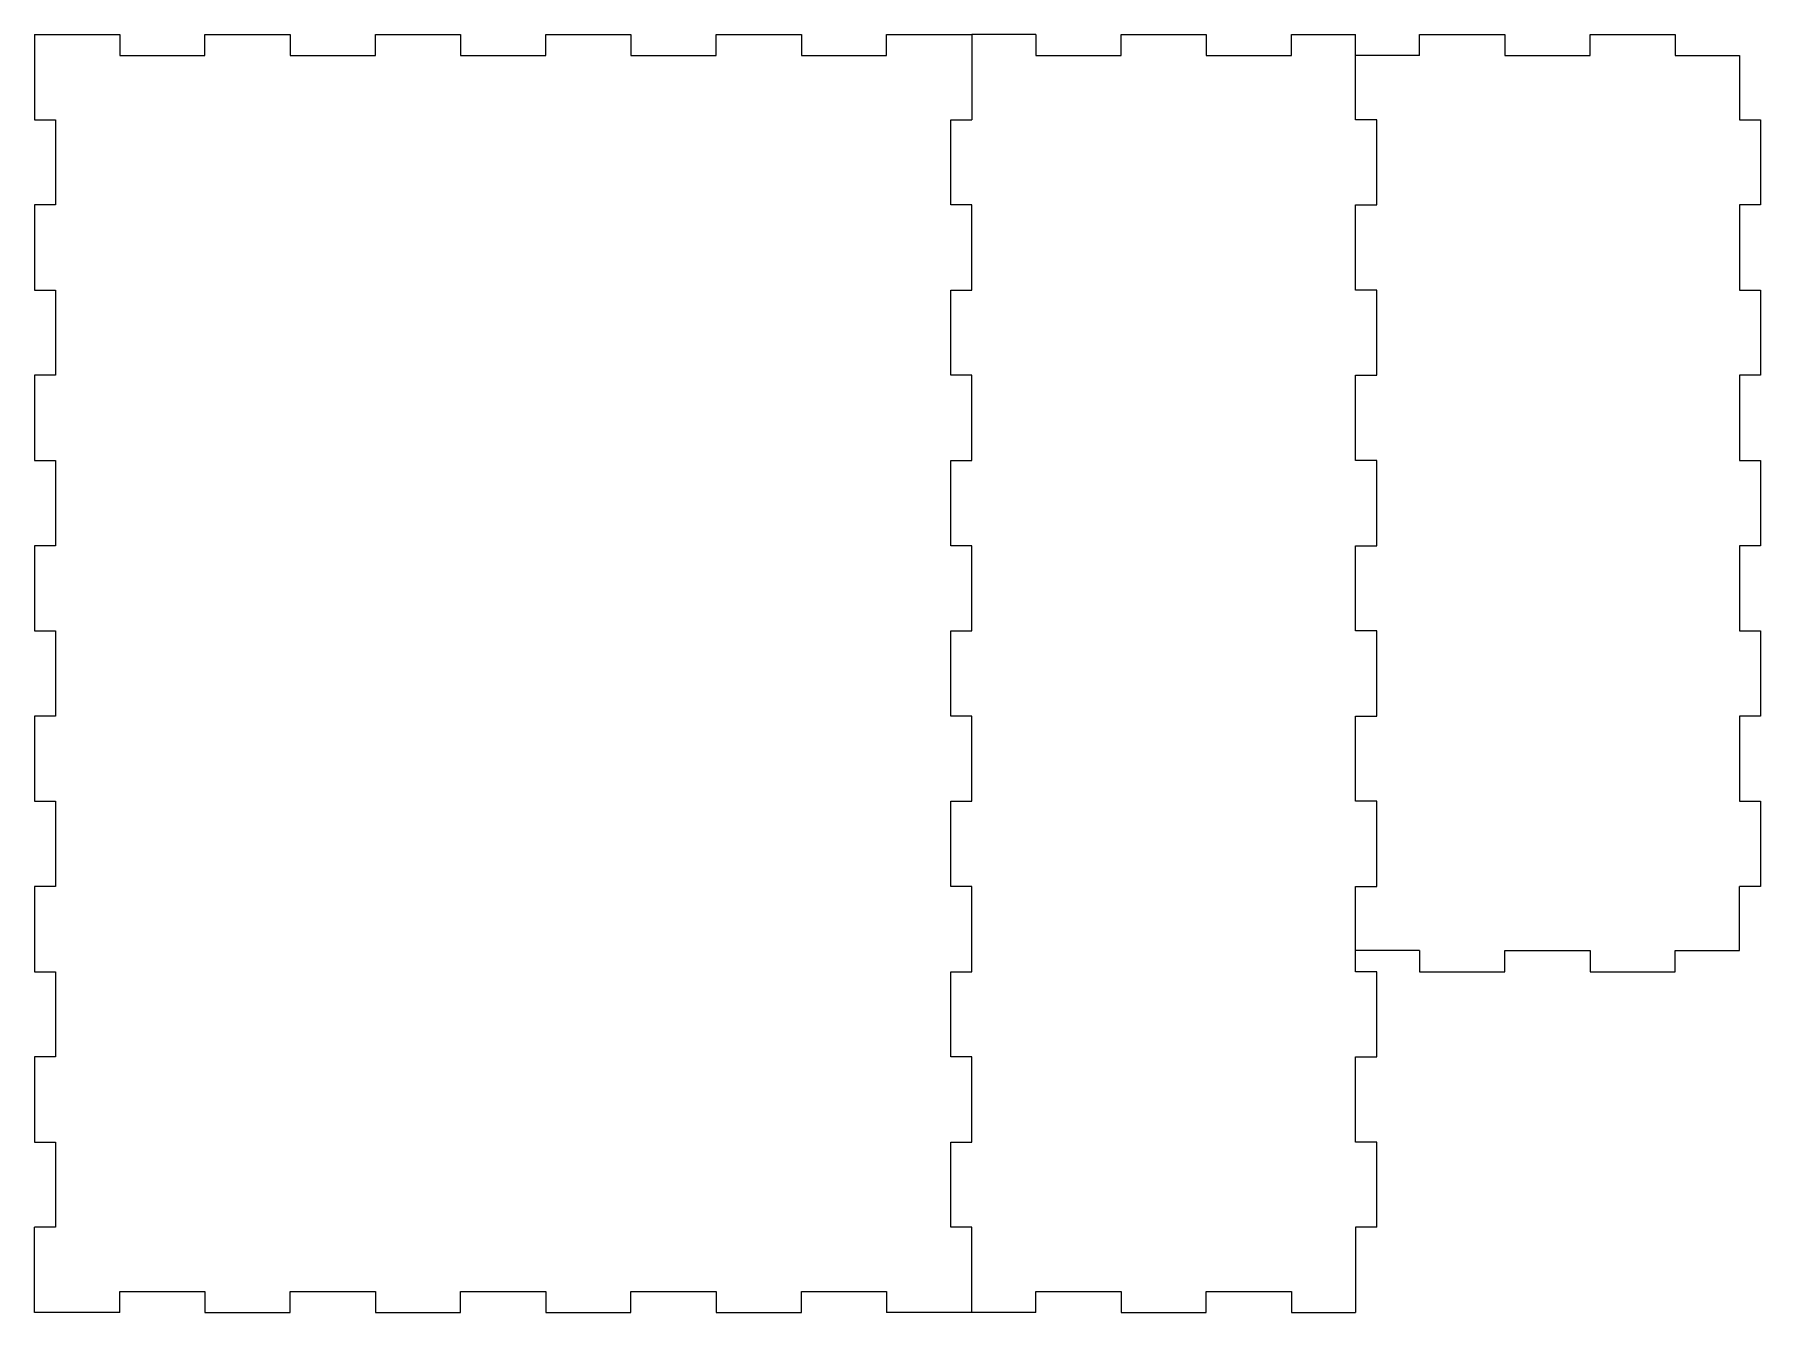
# Model space of a CAD drawing. Extents: x 0 to 1077, y 0 to 798.
import ezdxf

# ---------------------------------------------------------------- set-up
doc = ezdxf.new("R2010")
doc.units = 0
doc.layers.get('0').update_dxf_attribs({"linetype": 'CONTINUOUS'})

msp = doc.modelspace()

# ---------------------------------------------------------------- linework, layer by layer
at = {"color": 7}
for points in [[(0.27, 797.52), (0.27, 744.3675)], [(0.27, 797.52), (53.4225, 797.52)], [(53.4225, 797.52), (53.4225, 784.3425), (106.5675, 784.3425), (106.5675, 797.52)], [(106.5675, 797.52), (159.72, 797.52)], [(159.72, 797.52), (159.72, 784.3425)], [(212.8725, 784.3425), (212.8725, 797.52)], [(212.8725, 797.52), (266.0175, 797.52)], [(266.0175, 797.52), (266.0175, 784.3425)], [(319.17, 797.52), (372.3225, 797.52)], [(319.17, 784.3425), (319.17, 797.52)], [(372.3225, 797.52), (372.3225, 784.3425)], [(425.475, 797.52), (478.62, 797.52)], [(425.475, 784.3425), (425.475, 797.52)], [(478.62, 797.52), (478.62, 784.3425)], [(531.7725, 784.3425), (531.7725, 797.52)], [(531.7725, 797.52), (584.925, 797.52)], [(624.8925, 797.52), (584.925, 797.52)], [(584.925, 797.52), (584.925, 744.3675)], [(624.8925, 797.52), (624.8925, 784.3425)], [(678.0375, 797.52), (731.19, 797.52)], [(678.0375, 784.3425), (678.0375, 797.52)], [(731.19, 797.52), (731.19, 784.3425)], [(784.3425, 797.52), (824.31, 797.52)], [(784.3425, 784.3425), (784.3425, 797.52)], [(824.31, 744.3675), (824.31, 797.52)], [(864.2775, 797.52), (917.43, 797.52)], [(864.2775, 784.3425), (864.2775, 797.52)], [(917.43, 797.52), (917.43, 784.3425)], [(970.5825, 797.52), (1023.7275, 797.52), (1023.7275, 784.3425)], [(970.5825, 784.3425), (970.5825, 797.52)], [(159.72, 784.3425), (212.8725, 784.3425)], [(266.0175, 784.3425), (319.17, 784.3425)], [(372.3225, 784.3425), (425.475, 784.3425)], [(478.62, 784.3425), (531.7725, 784.3425)], [(624.8925, 784.3425), (678.0375, 784.3425)], [(731.19, 784.3425), (784.3425, 784.3425)], [(864.2775, 784.3425), (824.31, 784.3425)], [(917.43, 784.3425), (970.5825, 784.3425)], [(1023.7275, 784.3425), (1063.695, 784.3425)], [(1063.695, 784.3425), (1063.695, 744.3675)], [(0.27, 744.3675), (13.4475, 744.3675)], [(13.4475, 744.3675), (13.4475, 691.2225)], [(571.74, 691.2225), (571.74, 744.3675)], [(571.74, 744.3675), (584.925, 744.3675)], [(837.495, 691.2225), (837.495, 744.3675), (824.31, 744.3675)], [(1063.695, 744.3675), (1076.88, 744.3675)], [(1076.88, 744.3675), (1076.88, 691.2225)], [(13.4475, 691.2225), (0.27, 691.2225)], [(0.27, 691.2225), (0.27, 638.07)], [(584.925, 691.2225), (571.74, 691.2225)], [(584.925, 638.07), (584.925, 691.2225)], [(824.31, 691.2225), (837.495, 691.2225)], [(824.31, 638.07), (824.31, 691.2225)], [(1063.695, 691.2225), (1063.695, 638.07)], [(1076.88, 691.2225), (1063.695, 691.2225)], [(0.27, 638.07), (13.4475, 638.07)], [(13.4475, 638.07), (13.4475, 584.9175)], [(571.74, 584.9175), (571.74, 638.07)], [(571.74, 638.07), (584.925, 638.07)], [(837.495, 638.07), (824.31, 638.07)], [(837.495, 584.9175), (837.495, 638.07)], [(1063.695, 638.07), (1076.88, 638.07)], [(1076.88, 638.07), (1076.88, 584.9175)], [(0.27, 584.9175), (0.27, 531.7725)], [(13.4475, 584.9175), (0.27, 584.9175)], [(584.925, 584.9175), (571.74, 584.9175)], [(584.925, 531.7725), (584.925, 584.9175)], [(824.31, 584.9175), (837.495, 584.9175)], [(824.31, 531.7725), (824.31, 584.9175)], [(1076.88, 584.9175), (1063.695, 584.9175)], [(1063.695, 584.9175), (1063.695, 531.7725)], [(0.27, 531.7725), (13.4475, 531.7725)], [(13.4475, 531.7725), (13.4475, 478.62)], [(571.74, 478.62), (571.74, 531.7725)], [(571.74, 531.7725), (584.925, 531.7725)], [(837.495, 478.62), (837.495, 531.7725), (824.31, 531.7725)], [(1063.695, 531.7725), (1076.88, 531.7725), (1076.88, 478.62)], [(0.27, 478.62), (0.27, 425.4675)], [(13.4475, 478.62), (0.27, 478.62)], [(584.925, 425.4675), (584.925, 478.62), (571.74, 478.62)], [(824.31, 478.62), (837.495, 478.62)], [(824.31, 425.4675), (824.31, 478.62)], [(1063.695, 478.62), (1063.695, 425.4675)], [(1076.88, 478.62), (1063.695, 478.62)], [(0.27, 425.4675), (13.4475, 425.4675)], [(13.4475, 425.4675), (13.4475, 372.315)], [(571.74, 372.315), (571.74, 425.4675)], [(571.74, 425.4675), (584.925, 425.4675)], [(837.495, 425.4675), (824.31, 425.4675)], [(837.495, 372.315), (837.495, 425.4675)], [(1063.695, 425.4675), (1076.88, 425.4675)], [(1076.88, 425.4675), (1076.88, 372.315)], [(13.4475, 372.315), (0.27, 372.315)], [(0.27, 372.315), (0.27, 319.17)], [(584.925, 372.315), (571.74, 372.315)], [(584.925, 319.17), (584.925, 372.315)], [(824.31, 372.315), (837.495, 372.315)], [(824.31, 319.17), (824.31, 372.315)], [(1076.88, 372.315), (1063.695, 372.315)], [(1063.695, 372.315), (1063.695, 319.17)], [(0.27, 319.17), (13.4475, 319.17)], [(13.4475, 319.17), (13.4475, 266.0175)], [(571.74, 266.0175), (571.74, 319.17)], [(571.74, 319.17), (584.925, 319.17)], [(837.495, 266.0175), (837.495, 319.17), (824.31, 319.17)], [(1063.695, 319.17), (1076.88, 319.17)], [(1076.88, 319.17), (1076.88, 266.0175)], [(0.27, 266.0175), (0.27, 212.865)], [(13.4475, 266.0175), (0.27, 266.0175)], [(584.925, 266.0175), (571.74, 266.0175)], [(584.925, 212.865), (584.925, 266.0175)], [(824.31, 212.865), (824.31, 266.0175)], [(824.31, 266.0175), (837.495, 266.0175)], [(1063.695, 226.05), (1063.695, 266.0175)], [(1076.88, 266.0175), (1063.695, 266.0175)], [(864.2775, 226.05), (824.31, 226.05)], [(864.2775, 226.05), (864.2775, 212.865)], [(917.43, 212.865), (917.43, 226.05)], [(917.43, 226.05), (970.5825, 226.05)], [(970.5825, 226.05), (970.5825, 212.865)], [(1023.7275, 212.865), (1023.7275, 226.05)], [(1023.7275, 226.05), (1063.695, 226.05)], [(0.27, 212.865), (13.4475, 212.865)], [(13.4475, 212.865), (13.4475, 159.72)], [(571.74, 159.72), (571.74, 212.865)], [(571.74, 212.865), (584.925, 212.865)], [(837.495, 212.865), (824.31, 212.865)], [(837.495, 159.72), (837.495, 212.865)], [(864.2775, 212.865), (917.43, 212.865)], [(970.5825, 212.865), (1023.7275, 212.865)], [(13.4475, 159.72), (0.27, 159.72)], [(0.27, 159.72), (0.27, 106.5675)], [(584.925, 159.72), (571.74, 159.72)], [(584.925, 106.5675), (584.925, 159.72)], [(824.31, 159.72), (837.495, 159.72)], [(824.31, 106.5675), (824.31, 159.72)], [(13.4475, 106.5675), (13.4475, 53.415), (0.27, 53.415)], [(0.27, 106.5675), (13.4475, 106.5675)], [(571.74, 106.5675), (584.925, 106.5675)], [(571.74, 53.415), (571.74, 106.5675)], [(837.495, 106.5675), (824.31, 106.5675)], [(837.495, 53.415), (837.495, 106.5675)], [(0.27, 0.27), (0.27, 53.415)], [(584.925, 0.27), (584.925, 53.415), (571.74, 53.415)], [(837.495, 53.415), (824.31, 53.415), (824.31, 0.27)], [(53.4225, 13.4475), (106.5675, 13.4475)], [(53.4225, 0.27), (53.4225, 13.4475)], [(106.5675, 13.4475), (106.5675, 0.27)], [(159.72, 13.4475), (212.8725, 13.4475)], [(159.72, 0.27), (159.72, 13.4475)], [(212.8725, 13.4475), (212.8725, 0.27)], [(266.0175, 13.4475), (319.17, 13.4475)], [(266.0175, 0.27), (266.0175, 13.4475)], [(319.17, 13.4475), (319.17, 0.27)], [(372.3225, 13.4475), (425.475, 13.4475)], [(372.3225, 0.27), (372.3225, 13.4475)], [(425.475, 13.4475), (425.475, 0.27)], [(478.62, 13.4475), (531.7725, 13.4475)], [(478.62, 0.27), (478.62, 13.4475)], [(531.7725, 13.4475), (531.7725, 0.27)], [(624.8925, 13.4475), (678.0375, 13.4475)], [(624.8925, 0.27), (624.8925, 13.4475)], [(678.0375, 13.4475), (678.0375, 0.27)], [(731.19, 13.4475), (784.3425, 13.4475)], [(731.19, 0.27), (731.19, 13.4475)], [(784.3425, 13.4475), (784.3425, 0.27)], [(53.4225, 0.27), (0.27, 0.27)], [(106.5675, 0.27), (159.72, 0.27)], [(212.8725, 0.27), (266.0175, 0.27)], [(319.17, 0.27), (372.3225, 0.27)], [(425.475, 0.27), (478.62, 0.27)], [(584.925, 0.27), (531.7725, 0.27)], [(624.8925, 0.27), (584.925, 0.27)], [(678.0375, 0.27), (731.19, 0.27)], [(784.3425, 0.27), (824.31, 0.27)]]:
    msp.add_lwpolyline(points, dxfattribs=at)

doc.saveas('drawing.dxf')
